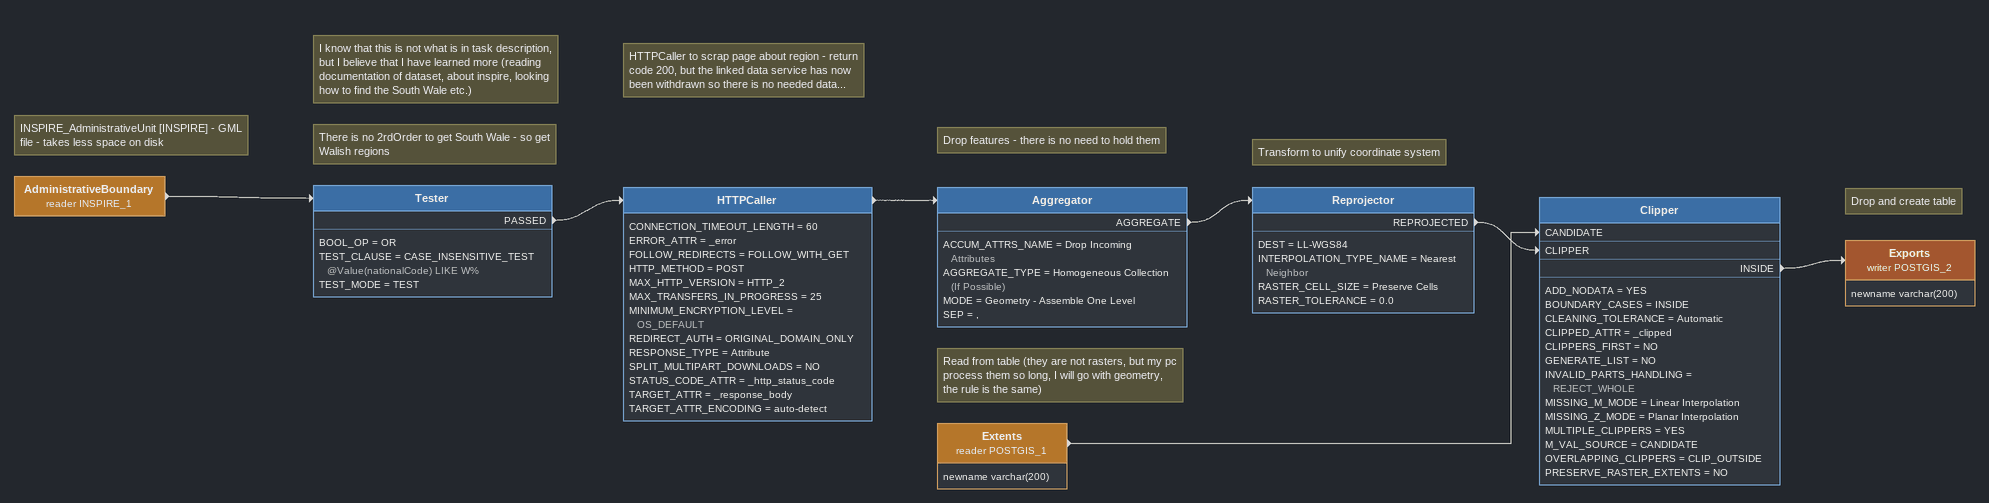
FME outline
Note: INSPIRE_AdministrativeUnit [INSPIRE] - GML file - takes less space on disk
AdministrativeBoundary (reader INSPIRE_1)
    -> Tester
Note: I know that this is not what is in task description, but I believe that I have learned more (reading documentation of dataset, about inspire, looking how to find the South Wale etc.)
Note: There is no 2rdOrder to get South Wale - so get Walish regions
Tester
    BOOL_OP = OR
    TEST_CLAUSE = CASE_INSENSITIVE_TEST @Value(nationalCode) LIKE W%
    TEST_MODE = TEST
    PASSED -> HTTPCaller
Note: HTTPCaller to scrap page about region - return code 200, but the linked data service has now been withdrawn so there is no needed data...
HTTPCaller
    CONNECTION_TIMEOUT_LENGTH = 60
    ERROR_ATTR = _error
    FOLLOW_REDIRECTS = FOLLOW_WITH_GET
    HTTP_METHOD = POST
    MAX_HTTP_VERSION = HTTP_2
    MAX_TRANSFERS_IN_PROGRESS = 25
    MINIMUM_ENCRYPTION_LEVEL = OS_DEFAULT
    REDIRECT_AUTH = ORIGINAL_DOMAIN_ONLY
    RESPONSE_TYPE = Attribute
    SPLIT_MULTIPART_DOWNLOADS = NO
    STATUS_CODE_ATTR = _http_status_code
    TARGET_ATTR = _response_body
    TARGET_ATTR_ENCODING = auto-detect
    -> Aggregator
Note: Drop features - there is no need to hold them
Aggregator
    ACCUM_ATTRS_NAME = Drop Incoming Attributes
    AGGREGATE_TYPE = Homogeneous Collection (If Possible)
    MODE = Geometry - Assemble One Level
    SEP = ,
    AGGREGATE -> Reprojector
Note: Transform to unify coordinate system
Reprojector
    DEST = LL-WGS84
    INTERPOLATION_TYPE_NAME = Nearest Neighbor
    RASTER_CELL_SIZE = Preserve Cells
    RASTER_TOLERANCE = 0.0
    REPROJECTED -> Clipper [CLIPPER]
Note: Read from table (they are not rasters, but my pc process them so long, I will go with geometry, the rule is the same)
Extents (reader POSTGIS_1)
    attributes: newname varchar(200)
    -> Clipper [CANDIDATE]
Clipper
    ADD_NODATA = YES
    BOUNDARY_CASES = INSIDE
    CLEANING_TOLERANCE = Automatic
    CLIPPED_ATTR = _clipped
    CLIPPERS_FIRST = NO
    GENERATE_LIST = NO
    INVALID_PARTS_HANDLING = REJECT_WHOLE
    MISSING_M_MODE = Linear Interpolation
    MISSING_Z_MODE = Planar Interpolation
    MULTIPLE_CLIPPERS = YES
    M_VAL_SOURCE = CANDIDATE
    OVERLAPPING_CLIPPERS = CLIP_OUTSIDE
    PRESERVE_RASTER_EXTENTS = NO
    INSIDE -> Exports (writer POSTGIS_2)
Note: Drop and create table
Exports (writer POSTGIS_2)
    attributes: newname varchar(200)
